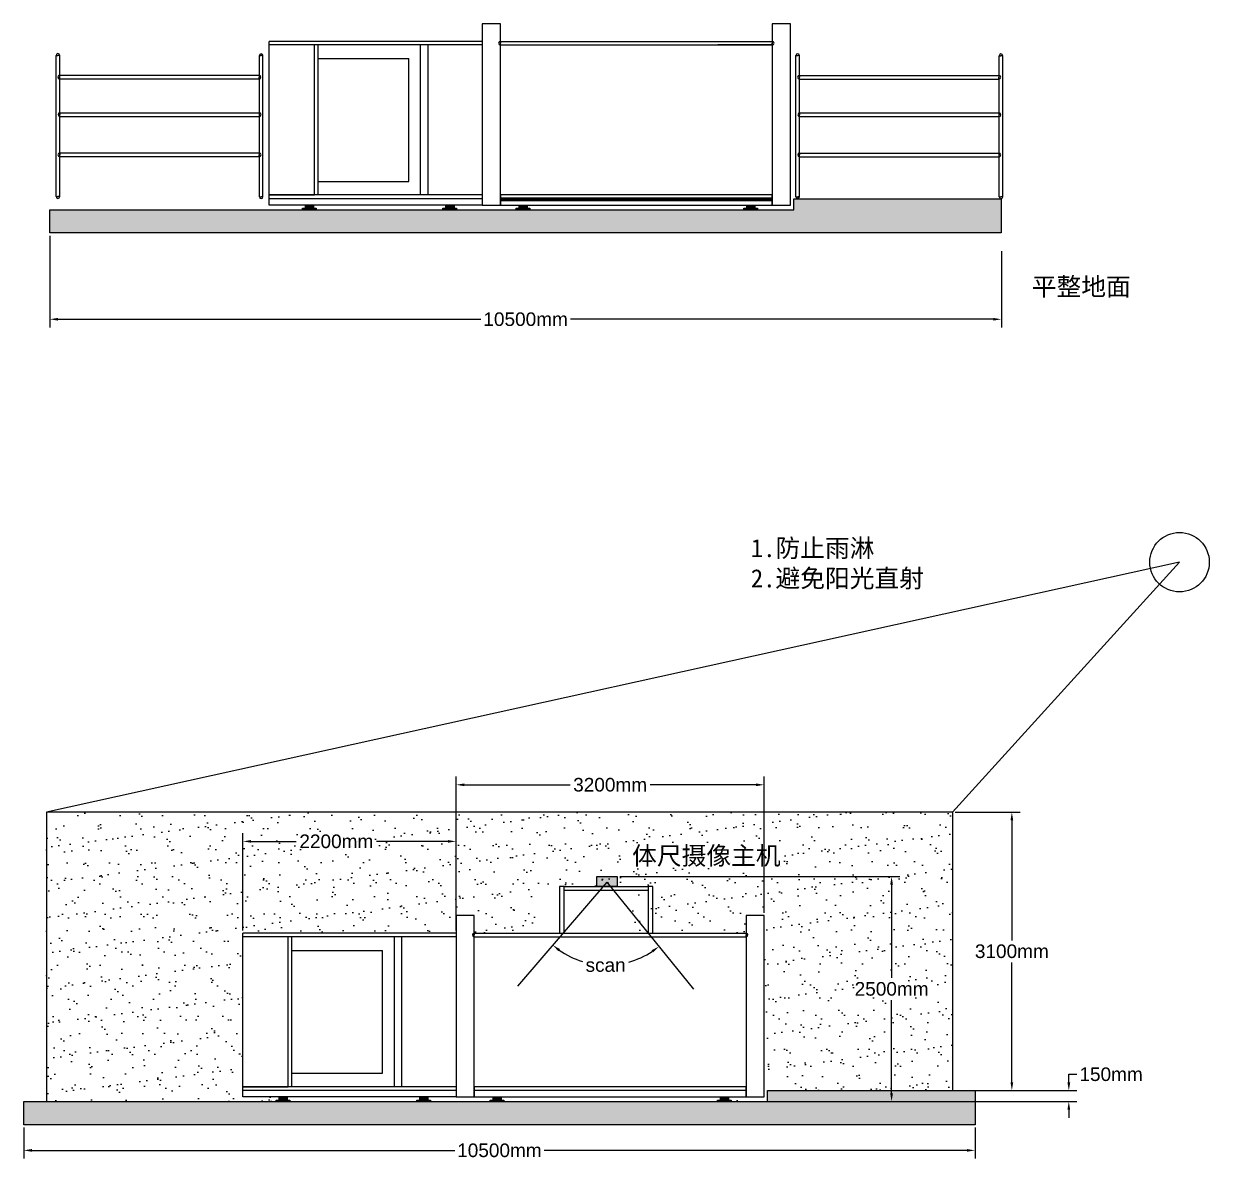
# Model space of a CAD drawing. Header units: inches. Extents: x -6743 to 16793, y -17244 to 7425.
# Drawn here: x -2918 to 10154, y -17244 to -4723 of the extents above; entities that cross this region are included whole.
import ezdxf

# ---------------------------------------------------------------- set-up
doc = ezdxf.new("R2010")
doc.units = ezdxf.units.IN
doc.header["$MEASUREMENT"] = 0
doc.styles.get("Standard").update_dxf_attribs({"font": 'arial.ttf'})
doc.dimstyles.get("Standard").update_dxf_attribs({"dimscale": 500, "dimtxt": 0.3, "dimasz": 0.18, "dimexe": 0.18, "dimexo": 0.0625, "dimgap": 0.09, "dimtad": 0, "dimtih": 1, "dimtoh": 1, "dimdec": 4, "dimzin": 0, "dimdsep": 46, "dimtxsty": 'Standard', "dimcen": 0.09, "dimclrd": 2, "dimadec": 0, "dimazin": 0, "dimtfac": 1, "dimtdec": 4, "dimtofl": 0, "dimtmove": 0, "dimatfit": 3, "dimfxl": 1, "dimtolj": 1, "dimtzin": 0, "dimarcsym": 0})

# ---------------------------------------------------------------- blocks, each defined once
blk = doc.blocks.new('*D9')
at = {"color": 0, "lineweight": -2, "transparency": 16777216}
for p, q in [((-2629, -7062), (-2629, -8072)), ((7861, -7232), (7861, -8072))]:
    blk.add_line(p, q, dxfattribs=at)
at = {"color": 2, "lineweight": -2, "transparency": 16777216}
for p, q in [((-2539, -7982), (2123, -7982)), ((7771, -7982), (3109, -7982))]:
    blk.add_line(p, q, dxfattribs=at)
at = {"color": 2, "transparency": 16777216}
for points in [[(-2539, -7967), (-2539, -7997), (-2629, -7982)], [(7771, -7967), (7771, -7997), (7861, -7982)]]:
    blk.add_solid(points, dxfattribs=at)
at = {"layer": 'Defpoints', "color": 0, "transparency": 16777216}
for p in [(-2629, -7031), (7861, -7201), (7861, -7982)]:
    blk.add_point(p, dxfattribs=at)
at = {"color": 0, "transparency": 16777216, "insert": (2616, -7982), "char_height": 150, "attachment_point": 5}
blk.add_mtext('\\A1;10500mm', dxfattribs=at)
blk = doc.blocks.new('*D10')
at = {"color": 2, "lineweight": -2, "transparency": 16777216}
for start, end in [(235.0536, 252.9378), (285.4384, 303.3874)]:
    blk.add_arc((3510, -14189), 914, start, end, dxfattribs=at)
at = {"color": 2, "transparency": 16777216}
for points in [[(2977, -14950), (2995, -14926), (2915, -14883)], [(4004, -14940), (4022, -14964), (4086, -14899)]]:
    blk.add_solid(points, dxfattribs=at)
at = {"layer": 'Defpoints', "color": 0, "transparency": 16777216}
for p in [(3510, -14189), (3510, -14189), (3288, -15076), (2526, -15337), (4465, -15367)]:
    blk.add_point(p, dxfattribs=at)
at = {"color": 0, "transparency": 16777216, "insert": (3498, -15103), "char_height": 150, "attachment_point": 5}
blk.add_mtext('\\A1;scan', dxfattribs=at)
blk = doc.blocks.new('*D11')
at = {"color": 0, "lineweight": -2, "transparency": 16777216}
for p, q in [((-2918, -16895), (-2918, -17236)), ((7572, -16895), (7572, -17236))]:
    blk.add_line(p, q, dxfattribs=at)
at = {"color": 2, "lineweight": -2, "transparency": 16777216}
for p, q in [((-2828, -17146), (1834, -17146)), ((7482, -17146), (2820, -17146))]:
    blk.add_line(p, q, dxfattribs=at)
at = {"color": 2, "transparency": 16777216}
for points in [[(-2828, -17131), (-2828, -17161), (-2918, -17146)], [(7482, -17131), (7482, -17161), (7572, -17146)]]:
    blk.add_solid(points, dxfattribs=at)
at = {"layer": 'Defpoints', "color": 0, "transparency": 16777216}
for p in [(-2918, -16864), (7572, -16864), (7572, -17146)]:
    blk.add_point(p, dxfattribs=at)
at = {"color": 0, "transparency": 16777216, "insert": (2327, -17146), "char_height": 150, "attachment_point": 5}
blk.add_mtext('\\A1;10500mm', dxfattribs=at)
blk = doc.blocks.new('*D12')
at = {"color": 0, "lineweight": -2, "transparency": 16777216}
for p, q in [((1849, -14525), (1849, -13025)), ((5247, -14525), (5247, -13025))]:
    blk.add_line(p, q, dxfattribs=at)
at = {"color": 2, "lineweight": -2, "transparency": 16777216}
for p, q in [((1939, -13115), (3106, -13115)), ((5157, -13115), (3989, -13115))]:
    blk.add_line(p, q, dxfattribs=at)
at = {"color": 2, "transparency": 16777216}
for points in [[(1939, -13100), (1939, -13130), (1849, -13115)], [(5157, -13100), (5157, -13130), (5247, -13115)]]:
    blk.add_solid(points, dxfattribs=at)
at = {"layer": 'Defpoints', "color": 0, "transparency": 16777216}
for p in [(5247, -13115), (1849, -14557), (5247, -14557)]:
    blk.add_point(p, dxfattribs=at)
at = {"color": 0, "transparency": 16777216, "insert": (3548, -13115), "char_height": 150, "attachment_point": 5}
blk.add_mtext('\\A1;3200mm', dxfattribs=at)
blk = doc.blocks.new('*D13')
at = {"color": 0, "lineweight": -2, "transparency": 16777216}
for p, q in [((-501, -14720), (-501, -13649)), ((1849, -14720), (1849, -13649))]:
    blk.add_line(p, q, dxfattribs=at)
at = {"color": 2, "lineweight": -2, "transparency": 16777216}
for p, q in [((-411, -13739), (86, -13739)), ((1759, -13739), (972, -13739))]:
    blk.add_line(p, q, dxfattribs=at)
at = {"color": 2, "transparency": 16777216}
for points in [[(-411, -13724), (-411, -13754), (-501, -13739)], [(1759, -13724), (1759, -13754), (1849, -13739)]]:
    blk.add_solid(points, dxfattribs=at)
at = {"layer": 'Defpoints', "color": 0, "transparency": 16777216}
for p in [(1849, -13739), (-501, -14751), (1849, -14751)]:
    blk.add_point(p, dxfattribs=at)
at = {"color": 0, "transparency": 16777216, "insert": (529, -13739), "char_height": 150, "attachment_point": 5}
blk.add_mtext('\\A1;2200mm', dxfattribs=at)
blk = doc.blocks.new('*D14')
at = {"color": 0, "lineweight": -2, "transparency": 16777216}
for p, q in [((3656, -14126), (6741, -14126)), ((4914, -16607), (6741, -16607))]:
    blk.add_line(p, q, dxfattribs=at)
at = {"color": 2, "lineweight": -2, "transparency": 16777216}
for p, q in [((6651, -14216), (6651, -15245)), ((6651, -16517), (6651, -15488))]:
    blk.add_line(p, q, dxfattribs=at)
at = {"color": 2, "transparency": 16777216}
for points in [[(6636, -14216), (6666, -14216), (6651, -14126)], [(6636, -16517), (6666, -16517), (6651, -16607)]]:
    blk.add_solid(points, dxfattribs=at)
at = {"layer": 'Defpoints', "color": 0, "transparency": 16777216}
for p in [(3625, -14126), (4883, -16607), (6651, -16607)]:
    blk.add_point(p, dxfattribs=at)
at = {"color": 0, "transparency": 16777216, "insert": (6651, -15366), "char_height": 150, "attachment_point": 5}
blk.add_mtext('\\A1;2500mm', dxfattribs=at)
blk = doc.blocks.new('*D17')
at = {"color": 0, "lineweight": -2, "transparency": 16777216}
for p, q in [((7352, -13416), (8067, -13416)), ((7352, -16487), (8067, -16487))]:
    blk.add_line(p, q, dxfattribs=at)
at = {"color": 2, "lineweight": -2, "transparency": 16777216}
for p, q in [((7977, -13506), (7977, -14830)), ((7977, -16397), (7977, -15073))]:
    blk.add_line(p, q, dxfattribs=at)
at = {"color": 2, "transparency": 16777216}
for points in [[(7962, -13506), (7992, -13506), (7977, -13416)], [(7962, -16397), (7992, -16397), (7977, -16487)]]:
    blk.add_solid(points, dxfattribs=at)
at = {"layer": 'Defpoints', "color": 0, "transparency": 16777216}
for p in [(7321, -13416), (7321, -16487), (7977, -16487)]:
    blk.add_point(p, dxfattribs=at)
at = {"color": 0, "transparency": 16777216, "insert": (7977, -14951), "char_height": 150, "attachment_point": 5}
blk.add_mtext('\\A1;3100mm', dxfattribs=at)
blk = doc.blocks.new('*D18')
at = {"color": 2, "lineweight": -2, "transparency": 16777216}
for p, q in [((8605, -16397), (8605, -16307)), ((8605, -16307), (8695, -16307)), ((8605, -16697), (8605, -16787))]:
    blk.add_line(p, q, dxfattribs=at)
at = {"color": 0, "lineweight": -2, "transparency": 16777216}
for p, q in [((5314, -16487), (8695, -16487)), ((5316, -16607), (8695, -16607))]:
    blk.add_line(p, q, dxfattribs=at)
at = {"color": 2, "transparency": 16777216}
for points in [[(8590, -16397), (8620, -16397), (8605, -16487)], [(8590, -16697), (8620, -16697), (8605, -16607)]]:
    blk.add_solid(points, dxfattribs=at)
at = {"layer": 'Defpoints', "color": 0, "transparency": 16777216}
for p in [(5283, -16487), (8605, -16487), (5285, -16607)]:
    blk.add_point(p, dxfattribs=at)
at = {"color": 0, "transparency": 16777216, "insert": (9071, -16307), "char_height": 150, "attachment_point": 5}
blk.add_mtext('\\A1;150mm', dxfattribs=at)

msp = doc.modelspace()

# ---------------------------------------------------------------- hatches: boundary and pattern name
h = msp.add_hatch()
h.set_pattern_fill('AR-CONC', color=256, scale=10)
h.set_pattern_definition([(50, (-2628.95, -6653.26), (71.72602, -6.2752), [7.5, -82.5]), (355, (-2628.95, -6653.26), (-13.87513, 75.2192), [6, -66]), (100.45144, (-2622.974, -6653.78), (57.8509, 68.944), [6.374, -70.1142]), (46.1842, (-2628.95, -6633.26), (106.7241, -16.5519), [11.25, -123.75]), (96.6356, (-2620.06, -6634.64), (93.4662, 97.4119), [9.561, -105.1714]), (351.1842, (-2628.95, -6633.26), (93.4662, 97.4119), [9, -99]), (21, (-2618.95, -6638.26), (59.6907, -40.2619), [7.5, -82.5]), (326, (-2618.95, -6638.26), (24.33153, 72.515), [6, -66]), (71.45144, (-2613.98, -6641.61), (84.02224, 32.2531), [6.374, -70.1142]), (37.5, (-2628.951, -6653.257), (1.215986, 33.289385), [0, -65.2, 0, -67, 0, -66.25]), (7.5, (-2628.95, -6653.257), (26.30695, 39.44117), [0, -38.2, 0, -63.7, 0, -25.25]), (327.5, (-2651.251, -6653.257), (53.382244, -2.25549), [0, -25, 0, -78, 0, -103.5]), (317.5, (-2661.25, -6653.257), (58.31862, 10.0105), [0, -32.5, 0, -51.8, 0, -73.5])])
h.paths.add_polyline_path([(7860.66153, -6774.03948), (7860.66153, -7030.62543), (-2628.95137, -7030.62543), (-2628.95137, -6774.03948), (5573.95277, -6774.03948), (5571.63977, -6774.03948), (5571.63977, -6653.25729), (7860.66153, -6653.25729)])
h = msp.add_hatch(color=256)
h.dxf.hatch_style = 1
h.set_gradient(color1=(20, 61, 105), one_color=1, tint=1)
h.paths.add_polyline_path([(276.57452, -6758.58612), (276.57452, -6723.83839), (187.53089, -6723.83839), (187.53089, -6758.58612)])
h.paths.add_polyline_path([(155.02289, -6758.58612), (155.02289, -6773.58612), (305.02289, -6773.58612), (305.02289, -6758.58612)])
h = msp.add_hatch(color=256)
h.dxf.hatch_style = 1
h.set_gradient(color1=(20, 61, 105), one_color=1, tint=1)
h.paths.add_polyline_path([(1826.57452, -6758.58612), (1826.57452, -6723.83839), (1737.53089, -6723.83839), (1737.53089, -6758.58612)])
h.paths.add_polyline_path([(1705.02289, -6758.58612), (1705.02289, -6773.58612), (1855.02289, -6773.58612), (1855.02289, -6758.58612)])
h = msp.add_hatch(color=256)
h.dxf.hatch_style = 1
h.set_gradient(color1=(20, 61, 105), one_color=1, tint=1)
h.paths.add_polyline_path([(2634.46085, -6758.28799), (2634.46085, -6723.54026), (2545.41722, -6723.54026), (2545.41722, -6758.28799)])
h.paths.add_polyline_path([(2512.90922, -6758.28799), (2512.90922, -6773.28799), (2662.90922, -6773.28799), (2662.90922, -6758.28799)])
h = msp.add_hatch(color=256)
h.dxf.hatch_style = 1
h.set_gradient(color1=(20, 61, 105), one_color=1, tint=1)
h.paths.add_polyline_path([(5143.12136, -6758.80239), (5143.12136, -6723.49556), (5054.07772, -6723.49556), (5054.07772, -6758.80239)])
h.paths.add_polyline_path([(5021.56973, -6758.80239), (5021.56973, -6773.80239), (5171.56973, -6773.80239), (5171.56973, -6758.80239)])
h = msp.add_hatch()
h.set_pattern_fill('AR-SAND', color=256, scale=150)
h.set_pattern_definition([(37.5, (-2667.78, -13416.03), (-9.449, 289.0236), [0, -228, 0, -255, 0, -243.75]), (7.5, (-2667.8, -13416.03), (265.467, 423.322), [0, -123, 0, -205.5, 0, -78.75]), (327.5, (-2852.28, -13416.03), (467.121, 0.849), [0, -75, 0, -270, 0, -352.5]), (317.5, (-2852.3, -13416.03), (450.919, 131.651), [0, -37.5, 0, -177, 0, -202.5])])
h.paths.add_polyline_path([(-501.29929, -14750.9278), (1848.70071, -14750.9278), (1848.70071, -14556.6146), (2048.70071, -14556.6146), (2048.70071, -14750.9278), (2729.9453, -14750.9278), (2729.9453, -14237.80471), (2780.9483, -14237.80471), (3141.13779, -14237.80471), (3141.13779, -14125.62342), (3366.09943, -14125.62342), (3366.09943, -14237.80471), (3707.17277, -14237.80471), (3707.17277, -14236.80279), (3758.17577, -14236.80279), (3758.17577, -14750.9278), (5047.09963, -14750.9278), (5047.09963, -14556.61452), (5247.09963, -14556.61452), (5247.09963, -16556.48574), (5047.09963, -16556.48574), (5047.09963, -16556.90964), (4854.29118, -16556.90964), (4854.29118, -16592.17178), (4882.73955, -16592.17178), (4882.73955, -16592.17179), (4882.73955, -16607.40886), (5282.8096, -16607.40886), (5282.8096, -16486.62667), (7321.05034, -16486.62667), (7321.05034, -13416.03344), (-2667.78154, -13416.03344), (-2667.78154, -16607.40886), (-133.80728, -16607.40886), (-133.80728, -16591.9555), (-101.29929, -16591.9555), (-101.29929, -16557.20777), (-501.29929, -16557.20777), (-501.29929, -16444.81669)])
h = msp.add_hatch(color=256)
h.dxf.hatch_style = 1
h.set_gradient(color1=(20, 61, 105), one_color=1, tint=1, name='CURVED')
h.paths.add_polyline_path([(3400.24374, -14125.62342), (3400.24374, -14234.84681), (3625.20537, -14234.84681), (3625.20537, -14125.62342)])
h = msp.add_hatch()
h.set_pattern_fill('AR-CONC', color=256, scale=10)
h.set_pattern_definition([(50, (-2917.78, -16486.627), (71.72602, -6.2752), [7.5, -82.5]), (355, (-2917.78, -16486.63), (-13.87513, 75.2192), [6, -66]), (100.45144, (-2911.804, -16487.15), (57.8509, 68.944), [6.374, -70.1142]), (46.1842, (-2917.78, -16466.63), (106.7241, -16.5519), [11.25, -123.75]), (96.6356, (-2908.89, -16468.01), (93.4662, 97.4119), [9.561, -105.1714]), (351.1842, (-2917.78, -16466.63), (93.4662, 97.4119), [9, -99]), (21, (-2907.78, -16471.627), (59.6907, -40.2619), [7.5, -82.5]), (326, (-2907.78, -16471.63), (24.33153, 72.515), [6, -66]), (71.45144, (-2902.81, -16474.98), (84.02224, 32.2531), [6.374, -70.1142]), (37.5, (-2917.782, -16486.627), (1.215986, 33.289385), [0, -65.2, 0, -67, 0, -66.25]), (7.5, (-2917.78, -16486.627), (26.30695, 39.44117), [0, -38.2, 0, -63.7, 0, -25.25]), (327.5, (-2940.082, -16486.627), (53.382244, -2.25549), [0, -25, 0, -78, 0, -103.5]), (317.5, (-2950.08, -16486.627), (58.31862, 10.0105), [0, -32.5, 0, -51.8, 0, -73.5])])
h.paths.add_polyline_path([(7571.83136, -16607.40886), (7571.83136, -16863.99481), (-2917.78154, -16863.99481), (-2917.78154, -16607.40886), (5285.1226, -16607.40886), (5282.8096, -16607.40886), (5282.8096, -16486.62667), (7571.83136, -16486.62667)])
h = msp.add_hatch(color=256)
h.dxf.hatch_style = 1
h.set_gradient(color1=(20, 61, 105), one_color=1, tint=1)
h.paths.add_polyline_path([(-12.25565, -16591.9555), (-12.25565, -16557.20777), (-101.29929, -16557.20777), (-101.29929, -16591.9555)])
h.paths.add_polyline_path([(-133.80728, -16591.9555), (-133.80728, -16606.9555), (16.19272, -16606.9555), (16.19272, -16591.9555)])
h = msp.add_hatch(color=256)
h.dxf.hatch_style = 1
h.set_gradient(color1=(20, 61, 105), one_color=1, tint=1)
h.paths.add_polyline_path([(1537.74435, -16591.9555), (1537.74435, -16557.20777), (1448.70071, -16557.20777), (1448.70071, -16591.9555)])
h.paths.add_polyline_path([(1416.19272, -16591.9555), (1416.19272, -16606.9555), (1566.19272, -16606.9555), (1566.19272, -16591.9555)])
h = msp.add_hatch(color=256)
h.dxf.hatch_style = 1
h.set_gradient(color1=(20, 61, 105), one_color=1, tint=1)
h.paths.add_polyline_path([(2345.63068, -16591.65737), (2345.63068, -16556.90964), (2256.58704, -16556.90964), (2256.58704, -16591.65737)])
h.paths.add_polyline_path([(2224.07905, -16591.65737), (2224.07905, -16606.65737), (2374.07905, -16606.65737), (2374.07905, -16591.65737)])
h = msp.add_hatch(color=256)
h.dxf.hatch_style = 1
h.set_gradient(color1=(20, 61, 105), one_color=1, tint=1)
h.paths.add_polyline_path([(4854.29118, -16592.17178), (4854.29118, -16556.86495), (4765.24755, -16556.86495), (4765.24755, -16592.17178)])
h.paths.add_polyline_path([(4732.73955, -16592.17178), (4732.73955, -16607.17178), (4882.73955, -16607.17178), (4882.73955, -16592.17178)])

# ---------------------------------------------------------------- linework, layer by layer
for p, q in [((-212.46911, -6611.44731), (-212.46911, -4917.55842)), ((2137.53089, -4917.55842), (-212.46911, -4917.55842)), ((2137.53089, -4957.55842), (-212.46911, -4957.55842)), ((287.53089, -6611.44731), (287.53089, -4957.55842)), ((327.53089, -6611.44731), (327.53089, -4957.55842)), ((1457.53089, -6611.44731), (1457.53089, -4957.55842)), ((1537.53089, -4957.55842), (1537.53089, -6611.44731)), ((2337.53089, -4917.55842), (2337.53089, -4937.55842)), ((2337.53089, -4917.55842), (5335.92981, -4917.55842)), ((2337.53089, -4957.55842), (2337.53089, -4937.55842)), ((2337.53089, -4957.55842), (5335.92981, -4957.55842)), ((5335.92981, -4957.55842), (4735.92981, -4957.55842)), ((5335.92981, -4917.55842), (5335.92981, -4937.55842)), ((5335.92981, -4957.55842), (5335.92981, -4937.55842)), ((-2560.8916, -6628.89422), (-2560.8916, -5072.76527)), ((-2560.8916, -5072.76527), (-2540.8916, -5072.76527)), ((-2520.8916, -5072.76527), (-2540.8916, -5072.76527)), ((-2520.8916, -6628.89422), (-2520.8916, -5072.76527)), ((-319.68441, -6631.63767), (-319.68441, -5075.50872)), ((-319.68441, -5075.50872), (-299.68441, -5075.50872)), ((-279.68441, -5075.50872), (-299.68441, -5075.50872)), ((-279.68441, -6631.63767), (-279.68441, -5075.50872)), ((5595.61687, -6630.3243), (5595.61687, -5074.19535)), ((5595.61687, -5074.19535), (5615.61687, -5074.19535)), ((5635.61687, -5074.19535), (5615.61687, -5074.19535)), ((5635.61687, -6630.3243), (5635.61687, -5074.19535)), ((7836.82406, -6633.06776), (7836.82406, -5076.9388)), ((7836.82406, -5076.9388), (7856.82406, -5076.9388)), ((7876.82406, -5076.9388), (7856.82406, -5076.9388)), ((7876.82406, -6633.06776), (7876.82406, -5076.9388)), ((327.53089, -5107.55842), (1327.53089, -5107.55842)), ((1327.53089, -6461.44731), (1327.53089, -5107.55842)), ((-2521.94793, -5291.59419), (-2521.94793, -5311.59419)), ((-2521.94793, -5291.59419), (-321.94793, -5291.59419)), ((-2521.94793, -5331.59419), (-2521.94793, -5311.59419)), ((-2521.94793, -5331.59419), (-321.94793, -5331.59419)), ((-321.94793, -5291.59419), (-321.94793, -5311.59419)), ((-321.94793, -5331.59419), (-321.94793, -5311.59419)), ((5634.56055, -5293.02427), (5634.56055, -5313.02427)), ((5634.56055, -5293.02427), (7834.56055, -5293.02427)), ((5634.56055, -5333.02427), (5634.56055, -5313.02427)), ((5634.56055, -5333.02427), (7834.56055, -5333.02427)), ((7834.56055, -5293.02427), (7834.56055, -5313.02427)), ((7834.56055, -5333.02427), (7834.56055, -5313.02427)), ((-2519.46538, -5705.54448), (-2519.46538, -5725.54448)), ((-2519.46538, -5705.54448), (-319.46538, -5705.54448)), ((-2519.46538, -5745.54448), (-2519.46538, -5725.54448)), ((-2519.46538, -5745.54448), (-319.46538, -5745.54448)), ((-319.46538, -5705.54448), (-319.46538, -5725.54448)), ((-319.46538, -5745.54448), (-319.46538, -5725.54448)), ((5637.04309, -5706.97456), (5637.04309, -5726.97456)), ((5637.04309, -5706.97456), (7837.04309, -5706.97456)), ((5637.04309, -5746.97456), (5637.04309, -5726.97456)), ((5637.04309, -5746.97456), (7837.04309, -5746.97456)), ((7837.04309, -5706.97456), (7837.04309, -5726.97456)), ((7837.04309, -5746.97456), (7837.04309, -5726.97456)), ((-2520.75376, -6148.12878), (-2520.75376, -6168.12878)), ((-2520.75376, -6148.12878), (-320.75376, -6148.12878)), ((-2520.75376, -6188.12878), (-2520.75376, -6168.12878)), ((-2520.75376, -6188.12878), (-320.75376, -6188.12878)), ((-320.75376, -6148.12878), (-320.75376, -6168.12878)), ((-320.75376, -6188.12878), (-320.75376, -6168.12878)), ((5635.75471, -6149.55886), (5635.75471, -6169.55886)), ((5635.75471, -6149.55886), (7835.75471, -6149.55886)), ((5635.75471, -6189.55886), (5635.75471, -6169.55886)), ((5635.75471, -6189.55886), (7835.75471, -6189.55886)), ((7835.75471, -6149.55886), (7835.75471, -6169.55886)), ((7835.75471, -6189.55886), (7835.75471, -6169.55886)), ((327.53089, -6461.44731), (1327.53089, -6461.44731)), ((-2560.8916, -6628.89422), (-2540.8916, -6628.89422)), ((-2520.8916, -6628.89422), (-2540.8916, -6628.89422)), ((-319.68441, -6631.63767), (-299.68441, -6631.63767)), ((-279.68441, -6631.63767), (-299.68441, -6631.63767)), ((2137.53089, -6611.44731), (-212.46911, -6611.44731)), ((-212.46911, -6723.83839), (-212.46911, -6611.44731)), ((-212.46911, -6611.44731), (287.53089, -6611.44731)), ((5595.61687, -6630.3243), (5615.61687, -6630.3243)), ((5635.61687, -6630.3243), (5615.61687, -6630.3243)), ((7836.82406, -6633.06776), (7856.82406, -6633.06776)), ((7876.82406, -6633.06776), (7856.82406, -6633.06776)), ((2137.53089, -6723.83839), (-212.46911, -6723.83839)), ((9826.06939, -10660.37009), (-2667.78154, -13416.03344)), ((9826.06939, -10660.37009), (7321.05034, -13416.03344)), ((7321.05034, -13416.03344), (-2667.78154, -13416.03344)), ((-2667.78154, -13416.03344), (-2667.78154, -16607.40886)), ((7321.05034, -13416.03344), (7321.05034, -16486.62667)), ((3510.0145, -14188.73894), (2526.24925, -15337.02747)), ((3510.0145, -14188.73894), (4465.3035, -15367.22526)), ((-501.29929, -16444.81669), (-501.29929, -14750.9278)), ((1848.70071, -14750.9278), (-501.29929, -14750.9278)), ((2048.70071, -14750.9278), (2048.70071, -14770.9278)), ((2048.70071, -14750.9278), (5047.09963, -14750.9278)), ((5047.09963, -14750.9278), (5047.09963, -14770.9278)), ((1848.70071, -14790.9278), (-501.29929, -14790.9278)), ((-1.29929, -16444.81669), (-1.29929, -14790.9278)), ((38.70071, -16444.81669), (38.70071, -14790.9278)), ((1168.70071, -16444.81669), (1168.70071, -14790.9278)), ((1248.70071, -14790.9278), (1248.70071, -16444.81669)), ((2048.70071, -14790.9278), (2048.70071, -14770.9278)), ((2048.70071, -14790.9278), (5047.09963, -14790.9278)), ((5047.09963, -14790.9278), (5047.09963, -14770.9278)), ((38.70071, -14940.9278), (1038.70071, -14940.9278)), ((1038.70071, -16294.81669), (1038.70071, -14940.9278)), ((38.70071, -16294.81669), (1038.70071, -16294.81669)), ((-501.29929, -16557.20777), (-501.29929, -16444.81669)), ((1848.70071, -16444.81669), (-501.29929, -16444.81669)), ((-501.29929, -16444.81669), (-1.29929, -16444.81669)), ((1848.70071, -16557.20777), (-501.29929, -16557.20777))]:
    msp.add_line(p, q)
at = {"color": 3}
for p, q in [((2137.53089, -6653.25729), (-212.46911, -6653.25729)), ((1848.70071, -16486.62667), (-501.29929, -16486.62667)), ((5047.09963, -16486.62667), (2048.70071, -16486.62667))]:
    msp.add_line(p, q, dxfattribs=at)
at = {"color": 3, "linetype": 'Continuous', "lineweight": 211}
msp.add_line((2337.53089, -6656.29514), (5335.92981, -6656.29514), dxfattribs=at)
for points in [[(2137.53089, -6723.83839), (2337.53089, -6723.83839), (2337.53089, -4723.24522), (2137.53089, -4723.24522)], [(5335.92981, -6723.11636), (5535.92981, -6723.11636), (5535.92981, -4723.24514), (5335.92981, -4723.24514)], [(2337.53089, -6723.54026), (5335.92981, -6723.54026), (5335.92981, -6611.44731), (2337.53089, -6611.44731)], [(155.02289, -6758.58612), (305.02289, -6758.58612), (305.02289, -6773.58612), (155.02289, -6773.58612)], [(187.53089, -6723.27929), (276.57452, -6723.27929), (276.57452, -6758.58612), (187.53089, -6758.58612)], [(1705.02289, -6758.58612), (1855.02289, -6758.58612), (1855.02289, -6773.58612), (1705.02289, -6773.58612)], [(1737.53089, -6723.27929), (1826.57452, -6723.27929), (1826.57452, -6758.58612), (1737.53089, -6758.58612)], [(2512.90922, -6758.28799), (2662.90922, -6758.28799), (2662.90922, -6773.28799), (2512.90922, -6773.28799)], [(2545.41722, -6722.98116), (2634.46085, -6722.98116), (2634.46085, -6758.28799), (2545.41722, -6758.28799)], [(5021.56973, -6758.80239), (5171.56973, -6758.80239), (5171.56973, -6773.80239), (5021.56973, -6773.80239)], [(5021.56973, -6758.80241), (5171.56973, -6758.80241), (5171.56973, -6773.80241), (5021.56973, -6773.80241)], [(5054.07772, -6723.49556), (5143.12136, -6723.49556), (5143.12136, -6758.80239), (5054.07772, -6758.80239)], [(5054.07772, -6723.49558), (5143.12136, -6723.49558), (5143.12136, -6758.80241), (5054.07772, -6758.80241)], [(2989.05124, -14750.9278), (3040.05425, -14750.9278), (3040.05425, -14237.80471), (2989.05124, -14237.80471)], [(3040.05425, -14237.80471), (3966.27871, -14237.80471), (3966.27871, -14282.03714), (3040.05425, -14282.03714)], [(3400.24374, -14125.62342), (3625.20537, -14125.62342), (3625.20537, -14234.84681), (3400.24374, -14234.84681)], [(3966.27871, -14749.92587), (4017.28172, -14749.92587), (4017.28172, -14236.80279), (3966.27871, -14236.80279)], [(1848.70071, -16557.20777), (2048.70071, -16557.20777), (2048.70071, -14556.6146), (1848.70071, -14556.6146)], [(5047.09963, -16556.48574), (5247.09963, -16556.48574), (5247.09963, -14556.61452), (5047.09963, -14556.61452)], [(2048.70071, -16556.90964), (5047.09963, -16556.90964), (5047.09963, -16444.81669), (2048.70071, -16444.81669)], [(-133.80728, -16591.9555), (16.19272, -16591.9555), (16.19272, -16606.9555), (-133.80728, -16606.9555)], [(-101.29929, -16556.64867), (-12.25565, -16556.64867), (-12.25565, -16591.9555), (-101.29929, -16591.9555)], [(1416.19272, -16591.9555), (1566.19272, -16591.9555), (1566.19272, -16606.9555), (1416.19272, -16606.9555)], [(1448.70071, -16556.64867), (1537.74435, -16556.64867), (1537.74435, -16591.9555), (1448.70071, -16591.9555)], [(2224.07905, -16591.65737), (2374.07905, -16591.65737), (2374.07905, -16606.65737), (2224.07905, -16606.65737)], [(2256.58704, -16556.35054), (2345.63068, -16556.35054), (2345.63068, -16591.65737), (2256.58704, -16591.65737)], [(4732.73955, -16592.17178), (4882.73955, -16592.17178), (4882.73955, -16607.17178), (4732.73955, -16607.17178)], [(4732.73955, -16592.17179), (4882.73955, -16592.17179), (4882.73955, -16607.17179), (4732.73955, -16607.17179)], [(4765.24755, -16556.86495), (4854.29118, -16556.86495), (4854.29118, -16592.17178), (4765.24755, -16592.17178)], [(4765.24755, -16556.86496), (4854.29118, -16556.86496), (4854.29118, -16592.17179), (4765.24755, -16592.17179)]]:
    msp.add_lwpolyline(points, close=True)
for points in [[(5573.95277, -6774.03948), (5571.63977, -6774.03948), (5571.63977, -6653.25729), (7860.66153, -6653.25729), (7860.66153, -6774.03948)], [(7860.66153, -6774.03948), (7860.66153, -7030.62543), (-2628.95137, -7030.62543), (-2628.95137, -6774.03948)], [(-2628.95137, -6774.03948), (5573.95277, -6774.03948)], [(5285.1226, -16607.40886), (5282.8096, -16607.40886), (5282.8096, -16486.62667), (7571.83136, -16486.62667), (7571.83136, -16607.40886)], [(7571.83136, -16607.40886), (7571.83136, -16863.99481), (-2917.78154, -16863.99481), (-2917.78154, -16607.40886)], [(-2917.78154, -16607.40886), (5285.1226, -16607.40886)]]:
    msp.add_lwpolyline(points)
msp.add_circle((9826.06939, -10660.37009), 327.71254)
for centre, start, end in [((2337.53089, -4937.55842), 90, 270), ((5335.92981, -4937.55842), -90, 90), ((-2540.8916, -5072.76527), 0, 180), ((-299.68441, -5075.50872), 0, 180), ((5615.61687, -5074.19535), 0, 180), ((7856.82406, -5076.9388), 0, 180), ((-2521.94793, -5311.59419), 90, 270), ((-321.94793, -5311.59419), -90, 90), ((5634.56055, -5313.02427), 90, 270), ((7834.56055, -5313.02427), -90, 90), ((-2519.46538, -5725.54448), 90, 270), ((-319.46538, -5725.54448), -90, 90), ((5637.04309, -5726.97456), 90, 270), ((7837.04309, -5726.97456), -90, 90), ((-2520.75376, -6168.12878), 90, 270), ((-320.75376, -6168.12878), -90, 90), ((5635.75471, -6169.55886), 90, 270), ((7835.75471, -6169.55886), -90, 90), ((-2540.8916, -6628.89422), 180, 360), ((-299.68441, -6631.63767), 180, 360), ((5615.61687, -6630.3243), 180, 360), ((7856.82406, -6633.06776), 180, 360), ((2048.70071, -14770.9278), 90, 270), ((5047.09963, -14770.9278), -90, 90)]:
    msp.add_arc(centre, 20, start, end)

# ---------------------------------------------------------------- texts
for s, p in [('平整地面', (8196.80526, -7721.70067)), ('体尺摄像主机', (3790.32043, -13996.70528))]:
    msp.add_text(s, height=200).set_placement(p)
at = {"insert": (5098.9313, -10404.71733), "char_height": 200, "attachment_point": 1}
msp.add_mtext_dynamic_manual_height_columns('{\\fSimSun|b0|i0|c134|p2;1.防止雨淋\\P2.避免阳光直射}', width=3778.6976212, gutter_width=1000, heights=[0], dxfattribs=at)

# ---------------------------------------------------------------- dimensions: what is measured, and where the dimension line sits
dim = msp.add_linear_dim(base=(7860.66153, -7981.69865), p1=(-2628.95137, -7030.62543), p2=(7860.66153, -7201.10332), text='10500mm', dimstyle='Standard')
dim.commit()
dim.dimension.update_dxf_attribs({"geometry": '*D9', "text_midpoint": (2615.85508, -7981.69865)})
for base, p1, p2, text, picture, middle in [((5247.09963, -13114.76524), (1848.70071, -14556.6146), (5247.09963, -14556.61452), '3200mm', '*D12', (3547.90017, -13114.76524)), ((1848.70071, -13739.26953), (-501.29929, -14750.9278), (1848.70071, -14750.9278), '2200mm', '*D13', (529.18571, -13739.26953)), ((7571.83136, -17145.63336), (-2917.78154, -16863.99481), (7571.83136, -16863.99481), '10500mm', '*D11', (2327.02491, -17145.63336))]:
    dim = msp.add_linear_dim(base=base, p1=p1, p2=p2, text=text, dimstyle='Standard')
    dim.commit()
    dim.dimension.update_dxf_attribs({"geometry": picture, "text_midpoint": middle, "dimtype": 160})
dim = msp.add_linear_dim(base=(7977.00898, -16486.62667), p1=(7321.05034, -13416.03344), p2=(7321.05034, -16486.62667), angle=90, text='3100mm', dimstyle='Standard')
dim.commit()
dim.dimension.update_dxf_attribs({"geometry": '*D17', "text_midpoint": (7977.00898, -14951.33006), "dimtype": 160})
dim = msp.add_angular_dim_2l(base=(3288.02369, -15075.87601), line1=((3510.0145, -14188.73894), (4465.3035, -15367.22526)), line2=((3510.0145, -14188.73894), (2526.24925, -15337.02747)), text='scan', dimstyle='Standard')
dim.commit()
dim.dimension.update_dxf_attribs({"geometry": '*D10', "text_midpoint": (3497.57366, -15103.14439)})
for base, p1, p2, text, picture, middle in [((6651.22256, -16607.17178), (3625.20537, -14125.62342), (4882.73955, -16607.17178), '2500mm', '*D14', (6651.22256, -15366.3976)), ((8604.54138, -16486.62667), (5285.1226, -16607.40886), (5282.8096, -16486.62667), '150mm', '*D18', (9070.74875, -16306.62667))]:
    dim = msp.add_linear_dim(base=base, p1=p1, p2=p2, angle=90, text=text, dimstyle='Standard')
    dim.commit()
    dim.dimension.update_dxf_attribs({"geometry": picture, "text_midpoint": middle})

doc.saveas('drawing.dxf')
